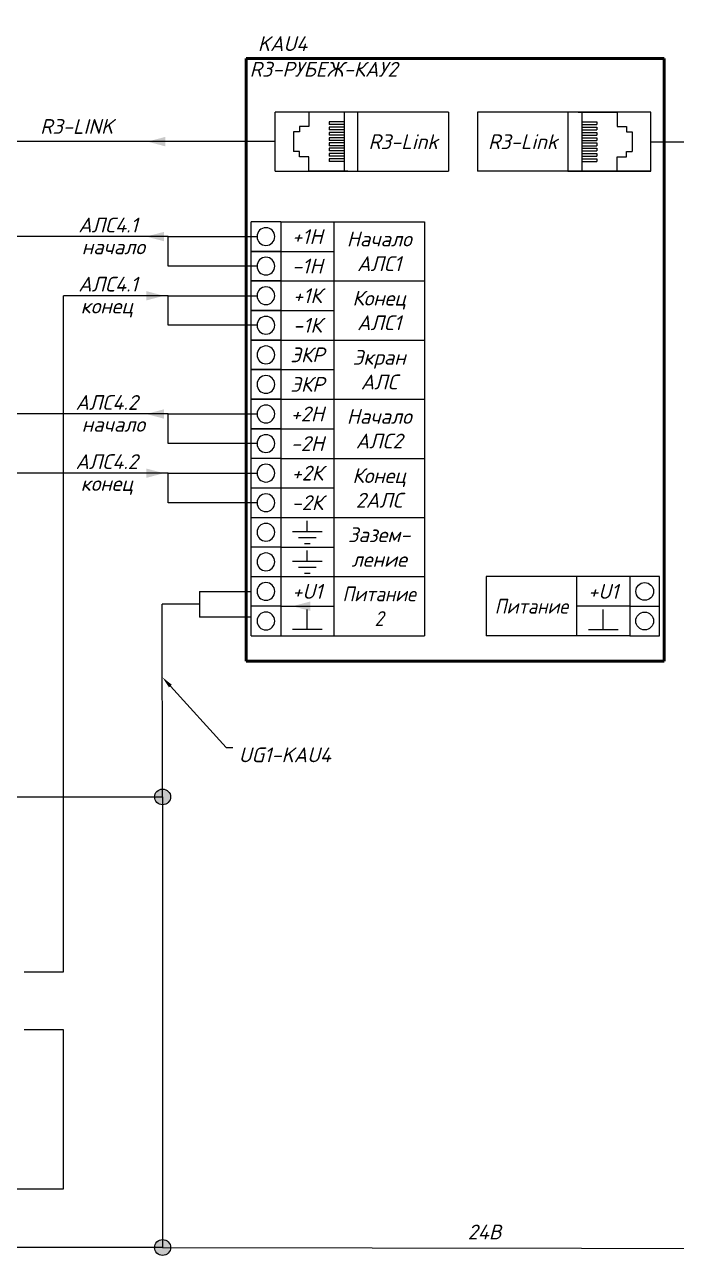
# Model space of a CAD drawing. Header units: millimetres. Extents: x -352922 to 707789, y -273589 to 355472.
# Drawn here: x 655798 to 666815, y -201266 to -180457 of the extents above; entities that cross this region are included whole.
import ezdxf
from ezdxf import colors
from ezdxf.entities.mleader import LeaderData, LeaderLine
from ezdxf.enums import TextEntityAlignment as Align
from ezdxf.math import Vec2, Vec3

# ---------------------------------------------------------------- set-up
doc = ezdxf.new("R2010")
doc.units = ezdxf.units.MM
doc.header["$LTSCALE"] = 0.5
doc.linetypes.add('CONTI', pattern=[0])
doc.layers.get('0').update_dxf_attribs({"lineweight": 18})
doc.layers.add('00_RS485', color=30, linetype='Continuous')
doc.layers.add('_ПС', color=1, linetype='Continuous')
doc.layers.add('13 СС_СОТС линии', color=5, linetype='Continuous', lineweight=25)
doc.layers.add('13_text', color=250, linetype='Continuous', lineweight=15)
doc.styles.add('ISOCPEUR', font='isocpeui.ttf', dxfattribs={"height": 250})
doc.linetypes.add('ограждение1', pattern='A,0.25,-0.1,[133,ltypeshp.shx,S=0.1,R=0,X=-0.1,Y=0],-0.1,1', length=1.45)

# ---------------------------------------------------------------- blocks, each defined once
blk = doc.blocks.new('разьем')
for p, q in [((0, -1000), (0, 0)), ((-600, 0), (-600, -242)), ((-254, -210), (-254, -163)), ((0, -163), (-254, -163)), ((-753, -332), (-854, -332)), ((-854, -668), (-854, -333)), ((-600, -242), (-753, -242)), ((-753, -242), (-753, -332)), ((0, -210), (-254, -210)), ((-254, -299), (-254, -253)), ((0, -253), (-254, -253)), ((0, -299), (-254, -299)), ((-254, -389), (-254, -343)), ((0, -343), (-254, -343)), ((0, -389), (-254, -389)), ((-254, -479), (-254, -432)), ((0, -432), (-254, -432)), ((0, -479), (-254, -479)), ((-254, -568), (-254, -522)), ((0, -522), (-254, -522)), ((0, -568), (-254, -568)), ((-254, -658), (-254, -612)), ((0, -612), (-254, -612)), ((-753, -668), (-854, -668)), ((-753, -758), (-753, -668)), ((-600, -758), (-753, -758)), ((-600, -1000), (-600, -758)), ((0, -658), (-254, -658)), ((-254, -748), (-254, -701)), ((0, -701), (-254, -701)), ((0, -748), (-254, -748)), ((-254, -838), (-254, -791)), ((0, -791), (-254, -791)), ((0, -838), (-254, -838))]:
    blk.add_line(p, q)

msp = doc.modelspace()

# ---------------------------------------------------------------- hatches: boundary and pattern name
at = {"layer": '_ПС', "linetype": 'CONTI', "lineweight": 18, "ltscale": 150, "transparency": 33554687}
h = msp.add_hatch(color=84, dxfattribs=at)
h.dxf.hatch_style = 1
edge = h.paths.add_edge_path()
edge.add_ellipse((658130.47602, -193514.90571), major_axis=(-135.69929, 0), ratio=0.9815121989, start_angle=0, end_angle=360)
h = msp.add_hatch(color=84, dxfattribs=at)
h.dxf.hatch_style = 1
edge = h.paths.add_edge_path()
edge.add_ellipse((658130.47602, -201132.97757), major_axis=(-135.69929, 0), ratio=0.9815121989, start_angle=0, end_angle=360)

# ---------------------------------------------------------------- linework, layer by layer
at = {"lineweight": 50, "transparency": 33554687}
msp.add_line((659545.45353, -181030.19162), (659545.45353, -191222.33594), dxfattribs=at)
at = {"transparency": 33554687}
for p, q in [((662962.52471, -181936.58128), (660032.0626, -181936.58128)), ((660032.0626, -182936.58128), (660032.0626, -181936.58128)), ((661432.99815, -182936.58128), (661432.99815, -181936.58128)), ((664983.14638, -181936.88153), (663453.81617, -181937.18172)), ((665156.52712, -181936.88153), (665816.09334, -181936.88153)), ((660032.0626, -182936.30629), (662962.32836, -182936.88147)), ((661259.61741, -182936.58128), (660600.05119, -182936.58128)), ((661027.8231, -184790.43741), (662555.47943, -184790.4706)), ((661027.75792, -187790.43741), (662555.41425, -187790.4706)), ((661027.75866, -188790.43741), (662555.39252, -188790.4706)), ((665129.16868, -190790.49553), (663601.1857, -190790.52873))]:
    msp.add_line(p, q, dxfattribs=at)
at = {"lineweight": 50, "transparency": 33554687}
for points in [[(659545.45353, -181030.19162), (666611.71426, -181030.19162)], [(666611.71426, -181030.19162), (666611.71426, -191222.33594)], [(666610.84149, -191222.33594), (659545.45353, -191222.33594)]]:
    msp.add_lwpolyline(points, dxfattribs=at)
at = {"transparency": 33554687}
for points in [[(662962.52471, -181936.58128), (662962.32842, -182936.58128)], [(663453.81611, -181936.88153), (663454.0124, -182936.88153)], [(664981.81824, -182936.88153), (663454.00834, -182936.88153)], [(665882.7538, -182936.88153), (664981.81824, -182936.88153)], [(666384.08194, -182936.88153), (665882.7538, -182936.88153)], [(660126.55941, -183790.43741), (659626.62681, -183790.43741)], [(659626.62681, -184290.44107), (659626.62681, -183790.43741)], [(660128.08384, -183790.43741), (659626.7557, -183790.43741)], [(660126.55941, -183790.43741), (661027.49497, -183790.43741)], [(660126.7557, -183790.43741), (660126.7557, -184290.43741)], [(661027.49497, -183790.43741), (662555.50116, -183790.43741)], [(661027.49497, -183790.43741), (661027.49497, -184290.43741)], [(661027.69126, -183790.43741), (662228.14828, -183790.43741)], [(662555.50116, -183790.43741), (662555.37079, -190790.48306)], [(660126.69126, -184290.43741), (659626.62681, -184290.43741)], [(659626.62681, -184790.43741), (659626.62681, -184290.44107)], [(659626.7557, -184290.43741), (660126.7557, -184290.43741)], [(659626.88755, -184290.43741), (660126.88755, -184290.43741)], [(660126.69126, -184290.43741), (661027.62681, -184290.43741)], [(660126.7557, -184290.43741), (661027.49497, -184290.43741)], [(660126.88755, -184290.43741), (660126.88755, -184790.43741)], [(660126.88755, -184290.43741), (661027.8231, -184290.43741)], [(661027.62681, -184290.43741), (661027.62681, -184790.43741)], [(659626.62681, -185290.44141), (659626.62681, -184790.43741)], [(660126.69126, -184790.43741), (659626.62681, -184790.43741)], [(659626.88755, -184790.43741), (660126.88755, -184790.43741)], [(660126.69126, -184790.43741), (661027.62681, -184790.43741)], [(660126.88755, -184790.43741), (661027.62681, -184790.43741)], [(660126.88755, -184790.43741), (660126.88755, -185290.43741)], [(660126.88755, -184790.43741), (661027.8231, -184790.43741)], [(661027.62681, -184790.43741), (661027.62681, -185290.43741)], [(659626.61044, -185790.43741), (659626.62681, -185290.44141)], [(660126.69126, -185290.43741), (659626.62681, -185290.43741)], [(659626.88755, -185290.43741), (660126.88755, -185290.43741)], [(660126.69126, -185290.43741), (661027.62681, -185290.43741)], [(660126.88755, -185290.43741), (661027.62681, -185290.43741)], [(660126.88755, -185290.43741), (660126.88755, -185790.43741)], [(660126.88755, -185290.43741), (661027.8231, -185290.43741)], [(661027.62681, -185290.43741), (661027.62681, -185790.43741)], [(659626.62681, -186290.43841), (659626.62681, -185790.43741)], [(660126.69126, -185790.43741), (659626.62681, -185790.43741)], [(659626.88755, -185790.43741), (660126.88755, -185790.43741)], [(660126.69126, -185790.43741), (661027.62681, -185790.43741)], [(660126.88755, -185790.43741), (661027.62681, -185790.43741)], [(660126.88755, -185790.43741), (660126.88755, -186290.43741)], [(660126.88755, -185790.43741), (662555.4577, -185790.46755)], [(661027.62681, -185790.43741), (661027.62681, -186290.43741)], [(659626.62681, -186290.43741), (660126.88755, -186290.43741)], [(660126.69126, -186290.43741), (659626.62681, -186290.43741)], [(659626.62681, -186790.43741), (659626.62681, -186290.43841)], [(660126.69126, -186290.43741), (661027.43052, -186290.43741)], [(660126.69126, -186290.43741), (660126.69126, -186790.43741)], [(660126.88755, -186290.43741), (661027.62681, -186290.43741)], [(661027.43052, -186290.43741), (661027.43052, -186790.43741)], [(659626.62681, -187290.43741), (659626.62681, -186790.43741)], [(660126.49497, -186790.43741), (659626.62681, -186790.43741)], [(659626.69126, -186790.43741), (660126.69126, -186790.43741)], [(660126.49497, -186790.43741), (662555.43598, -186790.43741)], [(660126.69126, -186790.43741), (661027.43052, -186790.43741)], [(660126.69126, -186790.43741), (660126.69126, -187290.43741)], [(660126.69126, -186790.43741), (661027.62681, -186790.43741)], [(661027.43052, -186790.43741), (661027.43052, -187290.43741)], [(660126.62681, -187290.43741), (659626.62681, -187290.43741)], [(659626.62681, -187790.43741), (659626.62681, -187290.43741)], [(660126.69126, -187290.43741), (659626.69126, -187290.43741)], [(659626.8231, -187290.43741), (660126.8231, -187290.43741)], [(660126.62681, -187290.43741), (661027.56237, -187290.43741)], [(660126.69126, -187290.43741), (661027.43052, -187290.43741)], [(660126.8231, -187290.43741), (661027.75866, -187290.43741)], [(660126.8231, -187290.43741), (660126.8231, -187790.43741)], [(661027.56237, -187290.43741), (661027.56237, -187790.43741)], [(660126.62681, -187790.43741), (659626.62681, -187790.43741)], [(659626.62681, -188290.43741), (659626.62681, -187790.43741)], [(660126.8231, -187790.43741), (659626.8231, -187790.43741)], [(660126.62681, -187790.43741), (661027.56237, -187790.43741)], [(660126.8231, -187790.43741), (661027.75866, -187790.43741)], [(660126.8231, -187790.43741), (660126.8231, -188290.43741)], [(660126.8231, -187790.43741), (661027.56237, -187790.43741)], [(661027.56237, -187790.43741), (661027.56237, -188290.43741)], [(659626.62681, -188790.43741), (659626.62681, -188290.43741)], [(659626.8231, -188290.43741), (660126.8231, -188290.43741)], [(660126.8231, -188290.43741), (661027.56237, -188290.43741)], [(660126.8231, -188290.43741), (660126.8231, -188790.43741)], [(660126.8231, -188290.43741), (661027.75866, -188290.43741)], [(661027.56237, -188290.43741), (661027.56237, -188790.43741)], [(659626.8231, -189290.43741), (659626.62681, -188790.43741)], [(659626.8231, -188790.43741), (660126.8231, -188790.43741)], [(660126.8231, -188790.43741), (661027.56237, -188790.43741)], [(660126.8231, -188790.43741), (660126.8231, -189290.43741)], [(660576.61654, -189034.59546), (660576.61654, -188847.59546)], [(661027.56237, -188790.43741), (661027.56237, -189290.43741)], [(660826.61654, -189034.59546), (660326.61654, -189034.59546)], [(660726.61654, -189134.59546), (660426.61654, -189134.59546)], [(660126.62681, -189290.43741), (659626.62681, -189290.43741)], [(659626.62681, -189790.43741), (659626.62681, -189290.43741)], [(660126.62681, -189290.43741), (661027.36608, -189290.43741)], [(660126.62681, -189290.43741), (660126.62681, -189790.43741)], [(660626.61654, -189234.59546), (660526.61654, -189234.59546)], [(660576.61654, -189534.59546), (660576.61654, -189347.59546)], [(661027.36608, -189290.43741), (661027.36608, -189790.43741)], [(660826.61654, -189534.59546), (660326.61654, -189534.59546)], [(660726.61654, -189634.59546), (660426.61654, -189634.59546)], [(660626.61654, -189734.59546), (660526.61654, -189734.59546)], [(659626.62681, -189790.43741), (660126.62681, -189790.43741)], [(659626.69126, -190290.43741), (659626.62681, -189790.43741)], [(659626.69126, -189790.43741), (660126.69126, -189790.43741)], [(660126.62681, -189790.43741), (661027.36608, -189790.43741)], [(660126.69126, -189790.43741), (660126.69126, -190290.43741)], [(661027.36608, -189790.48306), (662555.37079, -189790.48306)], [(661027.43052, -189790.43741), (661027.43052, -190290.43741)], [(665129.16868, -189790.49553), (663601.16397, -189790.49553)], [(663601.51384, -189790.52873), (663601.51384, -190290.52873)], [(665129.10424, -189790.44987), (665129.10424, -190290.44987)], [(666029.90795, -189790.44987), (665129.16868, -189790.44987)], [(666029.84351, -189790.44987), (666029.84351, -190290.44987)], [(666529.84351, -189790.44987), (666029.84351, -189790.44987)], [(666529.90795, -189790.44987), (666029.90795, -189790.44987)], [(666529.84351, -190290.44987), (666529.90795, -189790.44987)], [(660126.69126, -190290.43741), (659626.69126, -190290.43741)], [(659626.8231, -190790.43741), (659626.8231, -190290.43741)], [(660126.69126, -190290.43741), (661027.43052, -190290.43741)], [(660126.8231, -190290.43741), (660126.8231, -190790.43741)], [(660576.5608, -190682.29048), (660576.61654, -190347.59546)], [(661027.56237, -190290.43741), (661027.56237, -190790.43741)], [(663601.38199, -190290.52873), (663601.38199, -190790.52873)], [(665128.97239, -190290.44987), (665128.97239, -190790.44987)], [(666029.84351, -190290.44987), (665129.10424, -190290.44987)], [(665579.97396, -190682.30295), (665579.91823, -190347.60792)], [(666029.71166, -190290.44987), (666029.71166, -190790.44987)], [(666029.84351, -190290.44987), (666529.84351, -190290.44987)], [(666529.71166, -190790.44987), (666529.71166, -190290.44987)], [(659626.69126, -190790.43741), (660126.69126, -190790.43741)], [(660126.62681, -190790.43741), (661027.36608, -190790.43741)], [(660826.5608, -190682.29048), (660326.5608, -190682.29048)], [(661027.36608, -190790.48306), (662555.37079, -190790.48306)], [(666029.71166, -190790.44987), (665128.7761, -190790.44987)], [(665329.97396, -190682.30295), (665829.97396, -190682.30295)], [(666029.90795, -190790.44987), (666529.71166, -190790.44987)]]:
    msp.add_lwpolyline(points, dxfattribs=at)
msp.add_lwpolyline([(666384.08194, -181936.88153), (664983.14638, -181936.88153), (664983.14638, -182936.88153), (666384.08194, -182936.88153)], close=True, dxfattribs=at)
for points in [[(659726.7557, -184040.43741, 1), (660026.7557, -184040.43741, 1)], [(659726.88755, -184540.43741, 1), (660026.88755, -184540.43741, 1)], [(659726.88755, -185040.43741, 1), (660026.88755, -185040.43741, 1)], [(659726.88755, -185540.43741, 1), (660026.88755, -185540.43741, 1)], [(659726.88755, -186040.43741, 1), (660026.88755, -186040.43741, 1)], [(659726.69126, -186540.43741, 1), (660026.69126, -186540.43741, 1)], [(659726.69126, -187040.43741, 1), (660026.69126, -187040.43741, 1)], [(659726.8231, -187540.43741, 1), (660026.8231, -187540.43741, 1)], [(659726.8231, -188040.43741, 1), (660026.8231, -188040.43741, 1)], [(659726.8231, -188540.43741, 1), (660026.8231, -188540.43741, 1)], [(659726.8231, -189040.43741, 1), (660026.8231, -189040.43741, 1)], [(659726.62681, -189540.43741, 1), (660026.62681, -189540.43741, 1)], [(659726.69126, -190040.43741, 1), (660026.69126, -190040.43741, 1)], [(666429.84351, -190040.44987, -1), (666129.84351, -190040.44987, -1)], [(659726.8231, -190540.43741, 1), (660026.8231, -190540.43741, 1)], [(666429.71166, -190540.44987, -1), (666129.71166, -190540.44987, -1)]]:
    msp.add_lwpolyline(points, format="xyb", close=True, dxfattribs=at)
at = {"transparency": 33554687, "extrusion": (0, 0, -1)}
for points in [[(-658173.77202, -182356.16867), (-657874.00443, -182435.27514), (-658173.77202, -182514.38162)], [(-658153.32323, -184119.54389), (-657853.55565, -184040.43741), (-658153.32323, -183961.33093)], [(-658153.60421, -184119.54389), (-657853.83662, -184040.43741), (-658153.60421, -183961.33093)], [(-657853.68749, -184962.63707), (-658153.45508, -185041.74355), (-657853.68749, -185120.85002)], [(-657853.96847, -184962.63707), (-658153.73606, -185041.74355), (-657853.96847, -185120.85002)], [(-658153.25805, -187119.54388), (-657853.49046, -187040.4374), (-658153.25805, -186961.33093)], [(-658153.53903, -187119.54388), (-657853.77144, -187040.4374), (-658153.53903, -186961.33093)], [(-657853.62231, -187962.63706), (-658153.3899, -188041.74354), (-657853.62231, -188120.85002)], [(-657853.90329, -187962.63706), (-658153.67087, -188041.74354), (-657853.90329, -188120.85002)], [(-660625.65921, -190369.55635), (-660325.89163, -190290.44987), (-660625.65921, -190211.3434)], [(-660625.65921, -190369.55635), (-660325.89163, -190290.44987), (-660625.65921, -190211.3434)]]:
    msp.add_solid(points, dxfattribs=at)
at = {"layer": '00_RS485', "linetype": 'ограждение1', "lineweight": 25, "ltscale": 7, "transparency": 33554559}
for points in [[(666384.08194, -182436.88153), (667672.64102, -182436.88153), (667672.64102, -175123.20157), (696338.99902, -175123.20157), (696338.99902, -182435.27514)], [(660032.0626, -182435.27514), (654852.63002, -182435.27514)]]:
    msp.add_lwpolyline(points, dxfattribs=at)
at = {"layer": '13 СС_СОТС линии', "color": 1, "lineweight": 25, "transparency": 33554687}
for p, q in [((658226.69126, -184040.43741), (649917.43306, -184040.43741)), ((658226.8231, -185040.43741), (656453.39502, -185040.43741)), ((658226.62607, -187040.4374), (652473.70318, -187040.43741)), ((658226.75792, -188040.4374), (655292.09706, -188040.4374))]:
    msp.add_line(p, q, dxfattribs=at)
at = {"layer": '13 СС_СОТС линии', "color": 1, "ltscale": 0.25, "transparency": 33554687}
for p, q in [((658226.41028, -184040.43741), (659726.69126, -184040.43741)), ((658226.41028, -184540.43741), (658226.41028, -184040.43741)), ((658226.69126, -184540.43741), (658226.69126, -184040.43741)), ((659726.69126, -184540.43741), (658226.41028, -184540.43741)), ((658226.8231, -185540.43741), (658226.8231, -185040.43741)), ((658226.8231, -185040.43741), (659726.8231, -185040.43741)), ((659727.10408, -185540.43741), (658226.8231, -185540.43741)), ((658226.3451, -187040.4374), (659726.62607, -187040.4374)), ((658226.3451, -187540.4374), (658226.3451, -187040.4374)), ((658226.62607, -187540.4374), (658226.62607, -187040.4374)), ((659726.62607, -187540.4374), (658226.3451, -187540.4374)), ((658226.75792, -188540.4374), (658226.75792, -188040.4374)), ((658226.75792, -188040.4374), (659726.75792, -188040.4374)), ((659727.0389, -188540.4374), (658226.75792, -188540.4374))]:
    msp.add_line(p, q, dxfattribs=at)
at = {"layer": '13 СС_СОТС линии', "color": 84, "lineweight": 25, "transparency": 33554687}
for p, q in [((658754.97094, -190040.43741), (659626.65904, -190040.43741)), ((659626.65904, -190473.38725), (658754.97094, -190473.38725)), ((654297.60572, -193514.90571), (655798.38791, -193514.90571))]:
    msp.add_line(p, q, dxfattribs=at)
at = {"layer": '13 СС_СОТС линии', "color": 1, "lineweight": 25, "transparency": 33554687}
for points in [[(655792.14052, -196473.58353), (656453.39502, -196473.58353), (656453.39502, -185040.43741)], [(636986.01202, -200139.97857), (656457.54502, -200139.97857), (656457.54502, -197452.50057), (655792.66199, -197452.50057)]]:
    msp.add_lwpolyline(points, dxfattribs=at)
at = {"layer": '13 СС_СОТС линии', "color": 84, "lineweight": 25, "transparency": 33554687}
for points in [[(658754.97094, -190040.43741), (658754.97094, -190473.38725)], [(655798.38791, -193514.90571), (658130.47602, -193514.90571), (658124.92354, -190257.98645)], [(658754.97094, -190256.91233), (658124.92354, -190257.98645)], [(658130.47602, -193514.90571), (658130.47602, -201132.97757)], [(658130.47602, -201132.97757), (626706.168, -201132.97757)], [(658130.47602, -201132.97757), (697090.08125, -201194.62794)]]:
    msp.add_lwpolyline(points, dxfattribs=at)
at = {"layer": '_ПС', "color": 84, "linetype": 'CONTI', "lineweight": 18, "ltscale": 150, "transparency": 33554687}
for centre in [(658130.47602, -193514.90571), (658130.47602, -201132.97757)]:
    msp.add_ellipse(centre, major_axis=(-135.69929, 0), ratio=0.9815121989, start_param=-1.5707963268, end_param=4.7123889804, dxfattribs=at)

# ---------------------------------------------------------------- block references
at = {"transparency": 33554687, "xscale": -1, "rotation": 180}
msp.add_blockref('разьем', (661199.58901, -182936.58128), dxfattribs=at)
at = {"transparency": 33554687, "rotation": 180}
msp.add_blockref('разьем', (665216.55552, -182936.88153), dxfattribs=at)

# ---------------------------------------------------------------- texts
at = {"transparency": 33554687, "style": 'ISOCPEUR'}
for s, p in [('KAU4', (659740.46462, -180904.0628)), ('R3-РУБЕЖ-КАУ2', (659602.46777, -181336.95449))]:
    msp.add_text(s, height=250, dxfattribs=at).set_placement(p)
for s, p in [('R3-LINK', (657296.22634, -182179.02422)), ('АЛС4.1', (657712.33578, -183845.3976)), ('начало', (657830.98029, -184215.11439)), ('АЛС4.1', (657712.33578, -184845.3976)), ('конец', (657630.98029, -185215.11439)), ('АЛС4.2', (657712.2706, -186845.3976)), ('начало', (657830.91511, -187215.11439)), ('АЛС4.2', (657712.2706, -187845.3976)), ('конец', (657630.91511, -188215.11439)), ('24В', (663854.28434, -200870.92265))]:
    msp.add_text(s, height=250, dxfattribs=at).set_placement(p, align=Align.MIDDLE_RIGHT)
for s, p in [('R3-Link', (662198.52365, -182436.58128)), ('R3-Link', (664217.81717, -182436.88153)), ('+1Н', (660577.22348, -184040.43741)), ('-1Н', (660577.35533, -184540.43741)), ('+1К', (660577.35533, -185040.43741)), ('-1К', (660577.35533, -185540.43741)), ('ЭКР', (660577.35533, -186040.43741)), ('ЭКР', (660577.06089, -186540.43741)), ('+2Н', (660576.96275, -187040.43741)), ('-2Н', (660577.29088, -187540.43741)), ('+2К', (660577.09459, -188040.43741)), ('-2К', (660577.29088, -188540.43741)), ('+U1', (660576.96275, -190040.43741)), ('+U1', (665579.57202, -190040.44987))]:
    msp.add_text(s, height=250, dxfattribs=at).set_placement(p, align=Align.MIDDLE_CENTER)
at = {"transparency": 33554687, "char_height": 250, "attachment_point": 5, "style": 'ISOCPEUR'}
for s, insert, width in [('Начало АЛС1', (661791.58534, -184290.454), 328.25), ('Конец АЛС1', (661791.71719, -185290.454), 328.25), ('Экран АЛС', (661791.70478, -186290.454), 328.25), ('Начало АЛС2', (661791.52016, -187290.454), 328.25), ('Конец 2АЛС', (661791.65201, -188290.454), 328.25), ('Зазем-\\Pление', (661791.56473, -189290.46379), 1515.3716518), ('{\\W0.9;Питание 2}', (661791.25943, -190290.49966), 1440.3210286), ('{\\W0.9;Питание}', (664365.27534, -190290.51213), 1440.3210286)]:
    msp.add_mtext(s, dxfattribs=dict(at, insert=insert, width=width))

# ---------------------------------------------------------------- leaders
at = {"layer": '13_text', "color": 0, "lineweight": 15, "transparency": 33554687}
ml = msp.add_multileader_mtext('Standard', dxfattribs=at)
ml.set_content('UG1-KAU4', color=7, style='ISOCPEUR')
ml.set_leader_properties(color=7, linetype='Continuous', lineweight=25)
ml.build(insert=Vec2(0, 0))
ml.multileader.update_dxf_attribs({"has_text_frame": 1, "text_left_attachment_type": 0, "text_right_attachment_type": 0, "dogleg_length": 2, "arrow_head_size": 200})
ctx = ml.context
ctx.base_point, ctx.char_height, ctx.arrow_head_size, ctx.landing_gap_size, ctx.plane_origin = Vec3(659317.90102, -192678.78661), 250, 200, 100, Vec3(655271.3045, -178014.05163)
ctx.left_attachment, ctx.right_attachment = 0, 0
notes = []
notes.append((ctx, [(1, (1, 1, 0), (659206.74252, -192678.78661), (1, 0), 111.1585, [(1, [(658127.35874, -191492.29549)], 0, [])])]))
ctx.mtext.insert, ctx.mtext.width, ctx.mtext.flow_direction = Vec3(659417.90102, -192678.78661), 910.117159, 5
for ctx, leaders in notes:
    for number, flags, end, landing, length, lines in leaders:
        leader = LeaderData()
        leader.index, (leader.has_last_leader_line, leader.has_dogleg_vector, leader.attachment_direction) = number, flags
        leader.last_leader_point, leader.dogleg_vector, leader.dogleg_length = Vec3(end), Vec3(landing), length
        for number, points, colour, breaks in lines:
            line = LeaderLine()
            line.index, line.vertices, line.color, line.breaks = number, Vec3.list(points), colors.encode_raw_color(colour), breaks
            leader.lines.append(line)
        ctx.leaders.append(leader)

doc.saveas('drawing.dxf')
